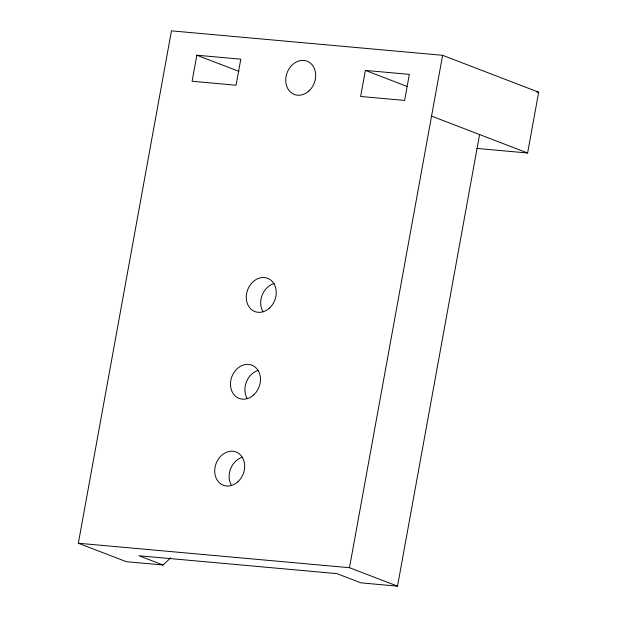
<?xml version="1.0" encoding="UTF-8"?>
<svg xmlns="http://www.w3.org/2000/svg" width="617" height="617" viewBox="0 0 617 617"><rect width="100%" height="100%" fill="white"/><g stroke="black" fill="none" stroke-linecap="round" stroke-linejoin="round"><path stroke-width="0.93" d="M170.708 557.814L163.011 564.995L126.369 561.694L78.336 543.238L171.457 30.85L442.605 55.306L538.664 92.211L527.612 153.001L476.833 148.419M196.823 55.206L192.088 81.259L236.056 85.223L240.792 59.17L196.823 55.206L239.018 71.418M365.372 70.407L360.637 96.468L404.605 100.432L409.341 74.379L365.372 70.407L407.567 86.619M479.586 134.552L397.518 586.15L349.484 567.702L442.605 55.306M536.744 92.041L538.664 92.211M78.336 543.238L349.484 567.702M397.518 586.15L360.876 582.841L336.859 573.617L138.995 555.77L163.011 564.995M431.553 116.104L527.612 153.001M263.073 311.816A17.808 14.53 -69 0 1 274.149 283.542M247.294 398.659A17.808 14.53 -69 0 1 258.361 370.385M231.506 485.51A17.808 14.53 -69 0 1 242.581 457.228M269.39 308.153A17.808 14.53 -69 0 0 268.102 278.498A17.808 14.53 -69 0 0 246.283 298.15A17.808 14.53 -69 0 0 269.39 308.153M253.61 394.996A17.808 14.53 -69 0 0 252.322 365.341A17.808 14.53 -69 0 0 230.503 384.993A17.808 14.53 -69 0 0 253.61 394.996M237.823 481.838A17.808 14.53 -69 0 0 236.535 452.192A17.808 14.53 -69 0 0 214.724 471.843A17.808 14.53 -69 0 0 237.823 481.838M308.847 91.038A17.808 14.53 -69 0 0 307.559 61.384A17.808 14.53 -69 0 0 285.74 81.035A17.808 14.53 -69 0 0 308.847 91.038"/></g></svg>
